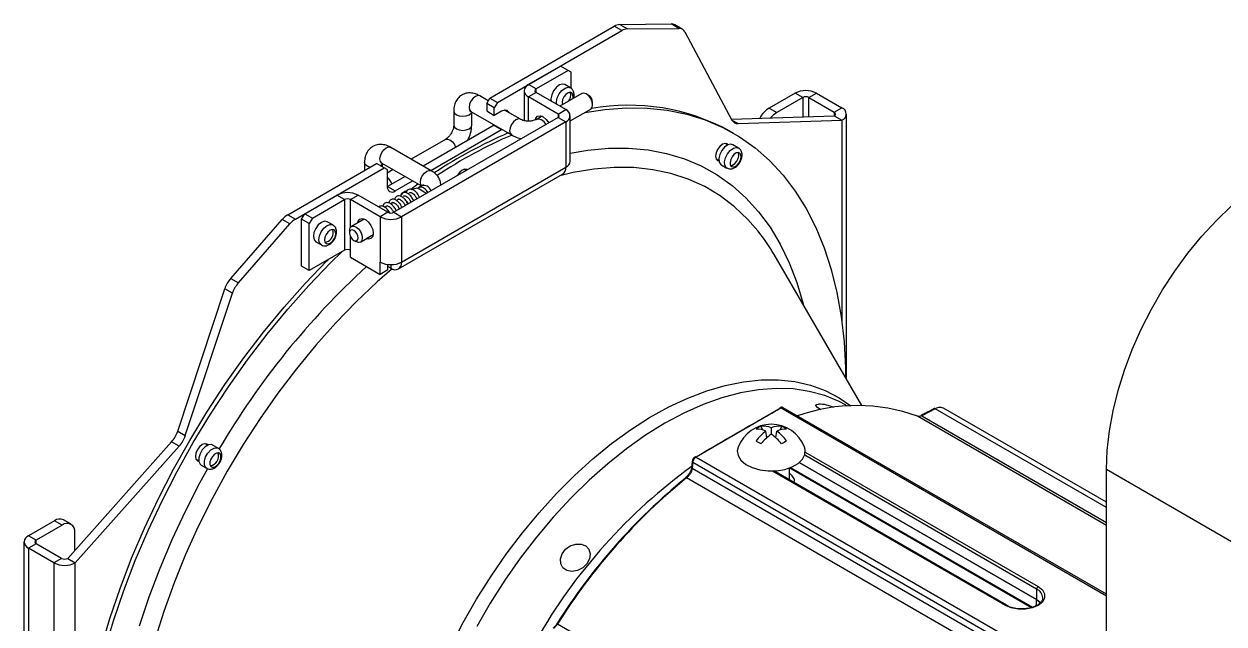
# Model space of a CAD drawing. Extents: x 17.1 to 113.1, y 3.8 to 84.5.
# Drawn here: x 71.7 to 80.02, y 14.69 to 18.85 of the extents above; entities that cross this region are included whole.
import ezdxf

# ---------------------------------------------------------------- set-up
doc = ezdxf.new("R2010")
doc.units = 0
doc.header["$MEASUREMENT"] = 0
doc.layers.add('OBJECT', color=7, linetype='CONTINUOUS')

msp = doc.modelspace()

# ---------------------------------------------------------------- linework, layer by layer
at = {"layer": 'OBJECT'}
for p, q in [((74.9321, 18.3333), (75.7955, 18.8317)), ((75.8484, 18.8012), (75.7955, 18.8317)), ((75.8344, 18.8438), (76.1913, 18.8474)), ((75.8344, 18.8438), (75.8874, 18.8132)), ((75.8874, 18.8132), (76.2442, 18.8168)), ((76.2442, 18.8168), (76.1913, 18.8474)), ((76.2678, 18.8109), (76.2148, 18.8415)), ((74.9851, 18.3028), (75.8484, 18.8012)), ((76.2852, 18.7924), (76.612, 18.181)), ((75.4235, 18.5559), (75.2007, 18.4273)), ((75.4765, 18.5252), (75.2538, 18.3967)), ((75.4765, 18.5252), (75.4235, 18.5559)), ((75.4977, 18.513), (75.4765, 18.5252)), ((75.4977, 18.3994), (75.4977, 18.513)), ((75.2538, 18.3967), (75.2007, 18.4273)), ((75.2538, 18.3722), (75.2538, 18.3967)), ((75.4918, 18.4047), (75.4529, 18.4271)), ((74.9218, 18.3155), (74.8643, 18.3487)), ((74.9109, 18.2966), (74.9321, 18.3333)), ((74.9321, 18.3333), (74.9851, 18.3028)), ((75.17, 18.3844), (75.17, 18.1778)), ((75.2538, 18.3722), (75.2007, 18.3416)), ((75.4062, 18.223), (75.2007, 18.3416)), ((75.2007, 18.1742), (75.2007, 18.3416)), ((75.4592, 18.2536), (75.2538, 18.3722)), ((75.5704, 18.3659), (75.4176, 18.2776)), ((75.492, 18.3693), (75.4901, 18.3735)), ((75.6158, 18.3546), (75.6017, 18.3628)), ((77.0499, 18.3678), (76.8696, 18.2637)), ((77.1029, 18.3372), (76.9225, 18.2331)), ((77.1029, 18.3372), (77.0499, 18.3678)), ((77.1029, 18.3372), (77.1029, 18.2035)), ((77.1453, 18.3372), (77.1982, 18.3678)), ((77.1453, 18.3372), (77.3221, 18.2351)), ((77.1453, 18.2049), (77.1453, 18.3372)), ((77.1982, 18.3678), (77.3751, 18.2657)), ((74.6822, 18.2435), (74.6822, 18.1456)), ((74.8018, 18.2405), (75.0829, 18.0782)), ((74.8072, 18.1456), (74.8072, 18.2374)), ((74.9639, 18.266), (74.9109, 18.2966)), ((74.9109, 18.2966), (74.9109, 18.2443)), ((74.9109, 18.2443), (74.9639, 18.2138)), ((74.9851, 18.3028), (74.9639, 18.266)), ((74.9639, 18.2138), (74.9639, 18.266)), ((75.0148, 18.2432), (74.9639, 18.2138)), ((75.1454, 18.1865), (75.0347, 18.2504)), ((75.4062, 18.223), (75.4592, 18.2536)), ((75.4899, 18.1751), (75.6329, 18.2576)), ((75.6459, 18.2862), (75.6459, 18.3025)), ((76.8696, 18.2637), (76.9225, 18.2331)), ((77.3221, 18.2351), (77.3751, 18.2657)), ((77.3221, 18.2351), (77.3221, 18.2106)), ((75.4062, 18.1985), (74.2677, 17.5413)), ((75.4592, 18.1679), (74.3207, 17.5107)), ((74.9618, 18.1464), (74.4696, 17.8622)), ((74.9633, 18.1472), (74.9618, 18.1464)), ((74.9618, 18.1464), (75.0148, 18.1158)), ((75.2954, 18.2071), (75.2596, 18.1865)), ((75.4062, 18.223), (75.4062, 18.1985)), ((75.4062, 18.1985), (75.4592, 18.1679)), ((75.4592, 18.1679), (75.4592, 17.8535)), ((75.4899, 17.8964), (75.4899, 18.2107)), ((76.6086, 18.1874), (77.3221, 18.2106)), ((76.612, 18.181), (76.6543, 18.1566)), ((76.6543, 18.1566), (77.3751, 18.1801)), ((77.3221, 18.2106), (77.3751, 18.1801)), ((77.3751, 18.1801), (77.3751, 16.7781)), ((77.4058, 16.3873), (77.4058, 18.2229)), ((74.5226, 17.8316), (75.0148, 18.1158)), ((75.0148, 18.1158), (75.0162, 18.1167)), ((76.6217, 18.0905), (76.5962, 18.1052)), ((74.5266, 17.8293), (74.2456, 17.9915)), ((74.625, 18.0466), (74.3876, 17.9095)), ((76.584, 18.0089), (76.5657, 18.0194)), ((76.6566, 17.9872), (76.6177, 18.0096)), ((76.5032, 17.9112), (76.5215, 17.9006)), ((73.5314, 17.5247), (74.1472, 17.8802)), ((73.5843, 17.4941), (74.2002, 17.8497)), ((74.0634, 17.8864), (74.0634, 17.8319)), ((74.2002, 17.8497), (74.1472, 17.8802)), ((74.1831, 17.8833), (74.4588, 17.7241)), ((74.1884, 17.8564), (74.1884, 17.8802)), ((74.2214, 17.8374), (74.2002, 17.8497)), ((74.2626, 17.8374), (74.2214, 17.8136)), ((74.2214, 17.8374), (74.2214, 17.7215)), ((74.3207, 17.1963), (75.4592, 17.8535)), ((74.7598, 17.8408), (74.7632, 17.8273)), ((75.4592, 17.8535), (75.4592, 17.8535)), ((76.5377, 17.8711), (76.5766, 17.8486)), ((74.3446, 17.79), (74.2236, 17.7202)), ((74.2765, 17.6896), (74.3975, 17.7595)), ((74.299, 17.1482), (75.4374, 17.8054)), ((73.6486, 17.5313), (73.8714, 17.6599)), ((73.9244, 17.6292), (73.8714, 17.6599)), ((73.9668, 17.6292), (74.0199, 17.6599)), ((74.2253, 17.5413), (74.0199, 17.6599)), ((74.2236, 17.7202), (74.2214, 17.719)), ((74.2236, 17.7202), (74.2765, 17.6896)), ((74.311, 17.6532), (74.3135, 17.6561)), ((74.3181, 17.6613), (74.3305, 17.6755)), ((74.3894, 17.7002), (74.4286, 17.7117)), ((74.4286, 17.7117), (74.4347, 17.7082)), ((74.4347, 17.7082), (74.4957, 17.6729)), ((74.4641, 17.7272), (74.4412, 17.714)), ((74.4641, 17.7272), (74.4649, 17.7276)), ((73.7017, 17.5007), (73.9244, 17.6292)), ((73.9244, 17.6292), (73.9244, 17.2781)), ((74.1722, 17.5107), (73.9668, 17.6292)), ((73.9668, 17.4385), (73.9668, 17.6292)), ((74.2202, 17.5864), (74.2034, 17.5767)), ((74.2605, 17.6097), (74.2442, 17.6003)), ((74.3007, 17.6329), (74.2847, 17.6236)), ((74.2985, 17.6316), (74.2975, 17.6322)), ((73.1355, 17.0833), (73.4924, 17.4918)), ((73.5454, 17.4612), (73.4924, 17.4918)), ((73.5314, 17.5247), (73.5843, 17.4941)), ((73.6274, 17.4945), (73.6486, 17.5313)), ((73.6805, 17.4639), (73.6274, 17.4945)), ((73.6274, 17.1679), (73.6274, 17.4945)), ((73.6486, 17.5313), (73.7017, 17.5007)), ((73.7017, 17.5007), (73.6805, 17.4639)), ((74.0615, 17.4948), (73.9727, 17.4435)), ((74.2253, 17.5413), (74.1722, 17.5107)), ((74.1722, 17.5107), (74.1722, 17.1963)), ((74.2677, 17.5413), (74.3207, 17.5107)), ((74.3207, 17.5107), (74.3207, 17.1963)), ((73.1885, 17.0528), (73.5454, 17.4612)), ((73.6805, 17.1373), (73.6805, 17.4639)), ((73.8442, 17.4536), (73.8053, 17.476)), ((73.9598, 17.4149), (73.9598, 17.3986)), ((73.7253, 17.3375), (73.7642, 17.315)), ((73.9668, 17.2781), (73.9668, 17.3721)), ((73.9898, 17.3465), (74.004, 17.3384)), ((74.0352, 17.3353), (74.1239, 17.3865)), ((73.9244, 17.2781), (73.6805, 17.1373)), ((73.9668, 17.2291), (73.9668, 17.2781)), ((73.9668, 17.2291), (74.1722, 17.1105)), ((77.514, 16.2017), (76.9041, 17.2483)), ((73.6805, 17.1373), (73.6274, 17.1679)), ((74.1722, 17.1105), (74.1722, 17.1963)), ((74.2253, 17.1412), (74.2253, 17.1798)), ((74.2465, 17.1534), (74.2253, 17.1657)), ((74.2465, 17.1785), (74.2465, 17.1534)), ((73.1355, 17.0833), (73.1885, 17.0528)), ((74.2253, 17.1412), (74.1722, 17.1105)), ((72.7678, 16.0229), (73.0946, 17.0116)), ((72.8207, 15.9923), (73.1475, 16.981)), ((73.1475, 16.981), (73.0946, 17.0116)), ((76.9532, 16.1845), (76.3631, 15.8438)), ((76.9532, 16.1845), (79.2095, 14.882)), ((79.2095, 14.8921), (76.9681, 16.1861)), ((77.4041, 16.2024), (77.3989, 16.2054)), ((77.4115, 16.1981), (77.4041, 16.2024)), ((78.0224, 16.1786), (77.928, 16.1302)), ((79.2095, 15.4932), (78.0224, 16.1786)), ((79.2095, 15.5301), (78.0785, 16.1831)), ((79.2095, 15.3697), (77.8983, 16.1267)), ((77.928, 16.1302), (79.2095, 15.3904)), ((72.7678, 16.0229), (72.8207, 15.9923)), ((76.8133, 16.0581), (76.8242, 16.0325)), ((76.8533, 15.9767), (76.8472, 16.0237)), ((76.8851, 16.0456), (76.8851, 16.0018)), ((76.9169, 15.9767), (76.9229, 16.0237)), ((76.9568, 16.0581), (76.9459, 16.0325)), ((72.0047, 15.1409), (72.7255, 15.9497)), ((72.0576, 15.1104), (72.7785, 15.9191)), ((72.7785, 15.9191), (72.7255, 15.9497)), ((72.976, 15.926), (72.9577, 15.9366)), ((73.0486, 15.9043), (73.0097, 15.9268)), ((72.8952, 15.8283), (72.9135, 15.8178)), ((76.3631, 15.8438), (79.2095, 14.2006)), ((78.7253, 14.9279), (77.1165, 15.8566)), ((77.1209, 15.8783), (78.7359, 14.946)), ((72.9297, 15.7882), (72.9686, 15.7658)), ((76.3326, 15.7731), (76.3326, 15.7735)), ((76.3411, 15.8082), (76.3369, 15.7662)), ((76.3369, 15.7662), (79.2095, 14.1079)), ((76.3411, 15.8082), (79.2095, 14.1523)), ((78.5085, 14.8147), (76.8935, 15.747)), ((78.516, 14.8155), (76.9019, 15.7473)), ((77.0101, 15.6848), (77.0101, 15.7676)), ((77.0125, 15.7685), (78.6902, 14.8)), ((77.0174, 15.7704), (78.6958, 14.8015)), ((78.7237, 14.8553), (77.0785, 15.8051)), ((77.0789, 15.8055), (78.7237, 14.856)), ((79.2095, 15.7601), (80.0934, 15.2498)), ((79.2095, 10.8617), (79.2095, 15.7601)), ((79.2095, 14.0182), (76.2974, 15.6994)), ((71.9128, 15.4022), (71.7324, 15.2981)), ((71.9657, 15.3716), (71.9128, 15.4022)), ((72.0282, 15.3778), (71.9753, 15.4084)), ((71.9657, 15.3716), (71.7854, 15.2675)), ((72.0541, 15.1964), (72.0541, 15.3206)), ((71.7017, 15.2553), (71.7017, 11.6625)), ((71.7854, 15.2675), (71.7324, 15.2981)), ((71.7854, 15.243), (71.7324, 15.2125)), ((71.7854, 15.243), (71.7854, 15.2675)), ((71.9623, 15.1409), (71.7854, 15.243)), ((71.9093, 15.1104), (71.7324, 15.2125)), ((71.7324, 15.2125), (71.7324, 11.6197)), ((71.9623, 15.1409), (71.9093, 15.1104)), ((71.9093, 15.1104), (71.9093, 11.5176)), ((72.0047, 15.1409), (72.0576, 15.1104)), ((72.0576, 11.5176), (72.0576, 15.1104)), ((78.7253, 14.9279), (78.7237, 14.856)), ((78.7246, 14.8138), (78.7237, 14.8553)), ((75.4025, 14.6859), (78.1736, 13.0861))]:
    msp.add_line(p, q, dxfattribs=at)
at = {"layer": 'OBJECT', "flags": 128}
for points in [[(75.4529, 18.4271), (75.4375, 18.4309), (75.4161, 18.425), (75.3943, 18.4088), (75.3752, 18.3849), (75.3619, 18.3569), (75.3564, 18.329), (75.3576, 18.3123)], [(75.3964, 18.2898), (75.3953, 18.3066), (75.4008, 18.3344), (75.4141, 18.3624), (75.4331, 18.3864), (75.455, 18.4025), (75.4764, 18.4084), (75.492, 18.4045)], [(74.833, 18.3456), (74.8161, 18.332), (74.8018, 18.3126), (74.7922, 18.2905), (74.7888, 18.2691), (74.7922, 18.2515), (74.8018, 18.2405), (74.8018, 18.2405)], [(74.8643, 18.3487), (74.85, 18.3515), (74.833, 18.3456)], [(75.5097, 18.3308), (75.5115, 18.3432), (75.5094, 18.3593), (75.5017, 18.37), (75.4896, 18.3735), (75.4749, 18.3695), (75.4599, 18.3584), (75.4468, 18.3419), (75.4377, 18.3227), (75.4338, 18.3035), (75.4357, 18.2881)], [(75.6017, 18.3628), (75.5848, 18.3686), (75.5704, 18.3659)], [(75.6329, 18.2576), (75.6329, 18.2576), (75.6425, 18.2686), (75.6459, 18.2862), (75.6425, 18.3077), (75.6329, 18.3298), (75.6186, 18.3491), (75.6017, 18.3628)], [(74.6822, 18.2435), (74.6869, 18.2297), (74.7005, 18.218), (74.7207, 18.2102), (74.7447, 18.2075), (74.7686, 18.2102), (74.7888, 18.218), (74.8024, 18.2297), (74.8064, 18.2378)], [(75.0662, 18.2322), (75.0657, 18.2333), (75.0538, 18.247), (75.0359, 18.2505), (75.0148, 18.2432)], [(75.5919, 18.2339), (75.7311, 18.255), (75.8797, 18.2658), (76.0241, 18.2639), (76.1637, 18.2492), (76.298, 18.2218), (76.4265, 18.1818), (76.5488, 18.1294), (76.6643, 18.0647), (76.7727, 17.988), (76.8735, 17.8995), (76.9664, 17.7997), (77.0511, 17.6888), (77.1271, 17.5673), (77.1943, 17.4356), (77.2523, 17.2943), (77.301, 17.1438), (77.3402, 16.9847), (77.3697, 16.8176), (77.3894, 16.6431), (77.3993, 16.4619), (77.4004, 16.3965)], [(74.6822, 18.1456), (74.6869, 18.1318), (74.7005, 18.12), (74.7207, 18.1122), (74.7447, 18.1095), (74.7686, 18.1122), (74.7888, 18.12), (74.8024, 18.1318), (74.8072, 18.1456)], [(75.1141, 18.1834), (75.0972, 18.1697), (75.0829, 18.1504), (75.0733, 18.1283), (75.0699, 18.1068), (75.0733, 18.0892), (75.0829, 18.0782), (75.0829, 18.0782)], [(75.1453, 18.1865), (75.131, 18.1892), (75.1141, 18.1834)], [(75.2491, 18.1828), (75.2523, 18.1933), (75.2643, 18.207), (75.2822, 18.2105), (75.3033, 18.2032), (75.3244, 18.1861), (75.3423, 18.162), (75.3424, 18.1617)], [(75.2602, 18.1868), (75.274, 18.1892), (75.2909, 18.1834)], [(74.1831, 17.8833), (74.1831, 17.8833), (74.1735, 17.8943), (74.1701, 17.9119), (74.1735, 17.9334), (74.1831, 17.9555), (74.1974, 17.9748), (74.2143, 17.9884)], [(74.2143, 17.9884), (74.2312, 17.9943), (74.2456, 17.9915)], [(74.625, 18.0466), (74.6394, 18.0494), (74.6563, 18.0435), (74.6732, 18.0299), (74.6875, 18.0105), (74.6957, 17.9927)], [(75.4899, 17.9514), (75.6136, 17.9726), (75.7566, 17.986), (75.8955, 17.9867), (76.0298, 17.9746), (76.1588, 17.95), (76.2822, 17.9128), (76.3993, 17.8632), (76.5098, 17.8014), (76.6132, 17.7277), (76.709, 17.6423), (76.7969, 17.5456), (76.8765, 17.438), (76.9475, 17.3199), (77.0097, 17.1918), (77.0627, 17.0542), (77.1064, 16.9076), (77.1093, 16.8962)], [(76.5862, 18.0098), (76.5791, 18.0163), (76.5638, 18.0193), (76.5458, 18.0131), (76.5278, 17.9985), (76.5126, 17.978), (76.5024, 17.9545), (76.4988, 17.9316), (76.5024, 17.9129), (76.5126, 17.9012), (76.5218, 17.8982)], [(76.6177, 18.0096), (76.6043, 18.0134), (76.5832, 18.0085), (76.5612, 17.9933), (76.5418, 17.9701)], [(76.5807, 17.9476), (76.6001, 17.9709), (76.6221, 17.9861), (76.6432, 17.9909), (76.6564, 17.9873)], [(76.5418, 17.9701), (76.5278, 17.9423), (76.5214, 17.9142), (76.5236, 17.8901), (76.534, 17.8736), (76.5377, 17.8711)], [(76.577, 17.8484), (76.5729, 17.8512), (76.5625, 17.8676), (76.5603, 17.8917), (76.5667, 17.9198), (76.5807, 17.9476)], [(76.6622, 17.8854), (76.6718, 17.9045), (76.6762, 17.9238), (76.6747, 17.9404), (76.6676, 17.9517), (76.6558, 17.956), (76.6413, 17.9527), (76.6262, 17.9422), (76.6128, 17.9262), (76.6032, 17.9071), (76.5988, 17.8878), (76.6003, 17.8713), (76.6075, 17.86), (76.6192, 17.8556), (76.6338, 17.8589), (76.6488, 17.8694), (76.6622, 17.8854)], [(76.6027, 17.8656), (76.6164, 17.869), (76.6315, 17.8794), (76.6448, 17.8954), (76.6545, 17.9145), (76.6588, 17.9338), (76.6573, 17.9504), (76.6549, 17.956)], [(74.1007, 17.8534), (74.0817, 17.8609), (74.0682, 17.8726), (74.0634, 17.8864), (74.0634, 17.8864)], [(74.1876, 17.8806), (74.1837, 17.8726), (74.1751, 17.8641)], [(74.4596, 17.7246), (74.4546, 17.732), (74.4512, 17.7496), (74.4546, 17.7711), (74.4641, 17.7932), (74.4785, 17.8125), (74.4954, 17.8262)], [(74.4954, 17.8262), (74.5123, 17.8321), (74.5266, 17.8293), (74.5267, 17.8293)], [(74.778, 17.8358), (74.7751, 17.8378), (74.7598, 17.8408), (74.7418, 17.8345), (74.7238, 17.82), (74.7086, 17.7994), (74.7057, 17.7941)], [(76.7923, 17.4122), (76.7231, 17.4918), (76.6308, 17.5794), (76.5308, 17.6553), (76.4235, 17.7193), (76.3094, 17.771), (76.1889, 17.8103), (76.0626, 17.837), (75.931, 17.851), (75.7945, 17.8522), (75.6539, 17.8406), (75.5097, 17.8163), (75.4194, 17.795)], [(79.2095, 15.7601), (79.2146, 15.8902), (79.2299, 16.0251), (79.2551, 16.1636), (79.2901, 16.3045), (79.3347, 16.4467), (79.3883, 16.5889), (79.4506, 16.7299), (79.5211, 16.8685), (79.599, 17.0035), (79.6838, 17.1338), (79.7748, 17.2583), (79.8711, 17.3758), (79.972, 17.4855), (80.0765, 17.5863), (80.1838, 17.6774), (80.293, 17.758), (80.4031, 17.8275)], [(74.3838, 17.7029), (74.4331, 17.738), (74.4338, 17.7385)], [(74.4649, 17.7276), (74.4785, 17.73), (74.4954, 17.7241)], [(74.5038, 17.6776), (74.5031, 17.6788), (74.4941, 17.6918), (74.4836, 17.7027), (74.4724, 17.7109), (74.4612, 17.7157), (74.4508, 17.7168), (74.4417, 17.7143), (74.4347, 17.7082)], [(73.8053, 17.476), (73.8048, 17.4763), (73.7863, 17.4795), (73.7646, 17.4717), (73.743, 17.4539), (73.7248, 17.429), (73.7128, 17.4007), (73.7087, 17.3733), (73.7133, 17.351), (73.7253, 17.3375)], [(74.0148, 17.4678), (74.0184, 17.4809), (74.0304, 17.4947), (74.0483, 17.4982), (74.0694, 17.4908), (74.0905, 17.4738), (74.1084, 17.4497), (74.1203, 17.4221), (74.1245, 17.3953)], [(73.7643, 17.315), (73.7522, 17.3285), (73.7476, 17.3508), (73.7517, 17.3782), (73.7637, 17.4065), (73.7819, 17.4315), (73.8035, 17.4492), (73.8252, 17.4571), (73.8437, 17.4539), (73.8446, 17.4533)], [(73.7862, 17.3492), (73.7894, 17.3339), (73.798, 17.3244), (73.8107, 17.3222), (73.8256, 17.3276), (73.8404, 17.3398), (73.853, 17.3569), (73.8612, 17.3764), (73.864, 17.3952), (73.8609, 17.4106), (73.8523, 17.42), (73.8396, 17.4223), (73.8246, 17.4168), (73.8098, 17.4046), (73.7973, 17.3875), (73.789, 17.368), (73.7862, 17.3492)], [(73.8466, 17.4053), (73.8435, 17.4206), (73.8425, 17.4224)], [(73.9598, 17.4149), (73.9631, 17.4325), (73.9727, 17.4435), (73.987, 17.4463), (74.004, 17.4404)], [(73.9898, 17.4159), (73.9783, 17.4199), (73.9686, 17.418), (73.9621, 17.4105), (73.9598, 17.3986), (73.9621, 17.384), (73.9686, 17.369), (73.9783, 17.3558), (73.9898, 17.3465), (74.0013, 17.3425), (74.0111, 17.3444), (74.0176, 17.3519), (74.0199, 17.3639), (74.0176, 17.3785), (74.0111, 17.3935), (74.0013, 17.4067), (73.9898, 17.4159)], [(74.004, 17.4404), (74.0209, 17.4268), (74.0352, 17.4074), (74.0448, 17.3854), (74.0482, 17.3639), (74.0448, 17.3463), (74.0352, 17.3353), (74.0209, 17.3325), (74.004, 17.3384), (74.004, 17.3384)], [(74.1245, 17.3953), (74.1203, 17.3734), (74.1084, 17.3596), (74.0905, 17.3561), (74.0773, 17.3596)], [(72.0831, 13.2993), (72.088, 13.4893), (72.1029, 13.6843), (72.1275, 13.8837), (72.1619, 14.0865), (72.2058, 14.2921), (72.2592, 14.4998), (72.3218, 14.7086), (72.3935, 14.918), (72.4738, 15.127), (72.5626, 15.335), (72.6595, 15.5411), (72.7642, 15.7445), (72.8762, 15.9446), (72.9952, 16.1405), (73.1206, 16.3316), (73.2521, 16.5171), (73.3891, 16.6964), (73.5312, 16.8687), (73.6777, 17.0334), (73.8283, 17.19), (73.9095, 17.2695)], [(72.0576, 13.314), (72.0626, 13.504), (72.0774, 13.699), (72.102, 13.8983), (72.1364, 14.1012), (72.1804, 14.3068), (72.2338, 14.5145), (72.2964, 14.7233), (72.368, 14.9327), (72.4484, 15.1417), (72.5372, 15.3497), (72.6341, 15.5558), (72.7387, 15.7592), (72.8508, 15.9593), (72.9697, 16.1552), (73.0952, 16.3463), (73.2266, 16.5318), (73.3637, 16.7111), (73.5057, 16.8834), (73.6523, 17.0481), (73.8028, 17.2047), (73.8105, 17.2124)], [(74.2558, 17.1487), (74.1523, 17.058), (74.0065, 16.9204), (73.864, 16.7738), (73.7254, 16.619), (73.5913, 16.4566), (73.4623, 16.2873), (73.3388, 16.1117), (73.2214, 15.9306), (73.1107, 15.7449), (73.007, 15.5551), (72.9108, 15.3622), (72.8225, 15.167), (72.7424, 14.9703), (72.671, 14.7728), (72.6085, 14.5755), (72.5551, 14.3792), (72.5112, 14.1846), (72.4768, 13.9926), (72.4521, 13.804), (72.4373, 13.6196), (72.4323, 13.4402)], [(74.6629, 14.5289), (74.7485, 14.6952), (74.8414, 14.8581), (74.941, 15.0167), (75.0468, 15.17), (75.1583, 15.3174), (75.2747, 15.4578), (75.3955, 15.5907), (75.52, 15.7153), (75.6476, 15.8308), (75.7774, 15.9367), (75.9089, 16.0323), (76.0413, 16.1173), (76.1739, 16.191), (76.3059, 16.2531), (76.4367, 16.3032), (76.5655, 16.3411), (76.6916, 16.3666), (76.8144, 16.3795), (76.9331, 16.3798), (77.0471, 16.3674), (77.1558, 16.3425), (77.2586, 16.3051), (77.3549, 16.2555), (77.4367, 16.1998)], [(77.3989, 16.2054), (77.3562, 16.228), (77.2554, 16.27), (77.1484, 16.2994), (77.0357, 16.3161), (76.9181, 16.32), (76.7961, 16.3111), (76.6706, 16.2893), (76.542, 16.2549), (76.4113, 16.208), (76.2791, 16.1489), (76.1462, 16.0778), (76.0132, 15.9954), (75.881, 15.9018), (75.7503, 15.7978), (75.6218, 15.6838), (75.4962, 15.5606), (75.3742, 15.4288), (75.2566, 15.2891), (75.144, 15.1423), (75.0369, 14.9893), (74.9361, 14.8309), (74.842, 14.6679)], [(76.9532, 16.1845), (76.9513, 16.1854), (76.9495, 16.1859), (76.9477, 16.1859), (76.9462, 16.1855), (76.9459, 16.1853), (76.9449, 16.1846), (76.9439, 16.1832), (76.9432, 16.1815), (76.9428, 16.1795)], [(77.2293, 16.1717), (77.2059, 16.1874), (77.1944, 16.2004), (77.1968, 16.2087), (77.2121, 16.2112)], [(72.9782, 15.927), (72.9711, 15.9335), (72.9558, 15.9365), (72.9378, 15.9302), (72.9198, 15.9157), (72.9046, 15.8951), (72.8944, 15.8716), (72.8908, 15.8488), (72.8944, 15.83), (72.9046, 15.8183), (72.9138, 15.8154)], [(73.0097, 15.9268), (73.0013, 15.9299), (72.981, 15.928), (72.9589, 15.9154), (72.9385, 15.8939)], [(72.9774, 15.8715), (72.9978, 15.8929), (73.0199, 15.9056), (73.0402, 15.9075), (73.0484, 15.9044)], [(76.6546, 15.9124), (76.6492, 15.8875), (76.6547, 15.8535), (76.6748, 15.8213), (76.708, 15.7931), (76.7524, 15.7705), (76.8051, 15.755), (76.8629, 15.7475), (76.922, 15.7486), (76.9788, 15.7581), (77.0297, 15.7755), (77.0715, 15.7997), (77.1017, 15.8291), (77.1182, 15.8619), (77.12, 15.896), (77.1156, 15.9124)], [(72.9385, 15.8939), (72.9228, 15.8669), (72.9143, 15.8385), (72.9142, 15.8129), (72.9226, 15.7942), (72.9297, 15.7882)], [(72.9688, 15.7657), (72.9614, 15.7717), (72.9531, 15.7905), (72.9532, 15.816), (72.9617, 15.8445), (72.9774, 15.8715)], [(73.051, 15.7979), (73.0618, 15.8165), (73.0676, 15.836), (73.0677, 15.8536), (73.0619, 15.8665), (73.0513, 15.8728), (73.0373, 15.8714), (73.0221, 15.8628), (73.008, 15.848), (72.9973, 15.8294), (72.9914, 15.8099), (72.9913, 15.7923), (72.9971, 15.7794), (73.0078, 15.7732), (73.0218, 15.7745), (73.037, 15.7832), (73.051, 15.7979)], [(76.3368, 15.8155), (76.3339, 15.7861), (76.3326, 15.7735)], [(72.5039, 14.6732), (72.5705, 14.8733), (72.6459, 15.0732), (72.7297, 15.2722), (72.8216, 15.4694), (72.9213, 15.664), (72.9758, 15.7636)], [(75.6058, 15.104), (75.5767, 15.0759), (75.5407, 15.0572), (75.5025, 15.0507), (75.4673, 15.057), (75.44, 15.0754), (75.4241, 15.1034), (75.4219, 15.1372), (75.4335, 15.1722), (75.4576, 15.2038), (75.4907, 15.2276), (75.5285, 15.2404), (75.5657, 15.2405), (75.5975, 15.2279), (75.6195, 15.2043), (75.6287, 15.1729), (75.624, 15.1379), (75.6058, 15.104)], [(78.7359, 14.946), (78.7654, 14.9225), (78.781, 14.8949), (78.781, 14.8658), (78.7654, 14.8382), (78.7359, 14.8147), (78.6952, 14.7977), (78.6473, 14.7887), (78.597, 14.7887), (78.5492, 14.7977), (78.5085, 14.8147)], [(78.7237, 14.856), (78.7501, 14.835), (78.7518, 14.8329)], [(78.7512, 14.833), (78.7501, 14.8344), (78.7237, 14.8553)], [(75.4025, 14.6859), (75.4006, 14.6869), (75.3991, 14.6877), (75.3979, 14.6883), (75.3971, 14.6886), (75.3968, 14.6887), (75.3968, 14.6884), (75.3973, 14.6879), (75.3982, 14.6872)]]:
    msp.add_lwpolyline(points, dxfattribs=at)
at = {"layer": 'OBJECT'}
for centre, radius, start, end in [((75.8381, 18.7628), 0.0811, 92.60711, 121.73241), ((75.8911, 18.7322), 0.0811, 92.60711, 121.73241), ((76.1924, 18.8018), 0.0456, 60.61106, 91.44758), ((76.2456, 18.7725), 0.0443, 26.68007, 91.73609), ((75.217, 18.3844), 0.0458, 110.7837, 249.21668), ((75.2584, 18.3844), 0.0131, 110.78613, 249.21581), ((75.4218, 18.3549), 0.0717, 325.29598, 11.61846), ((75.5806, 18.2996), 0.0653, 2.60641, 57.39359), ((77.1241, 18.2246), 0.1612, 62.60974, 117.39007), ((77.1241, 18.2963), 0.0461, 62.61048, 117.38888), ((75.4429, 18.2107), 0.0458, 290.78272, 69.21655), ((75.8963, 16.8227), 1.461, 61.37458, 100.22819), ((76.9673, 18.1083), 0.1835, 122.16669, 152.25552), ((77.0071, 18.0934), 0.1633, 121.18336, 140.97517), ((77.3175, 18.2229), 0.0131, 290.78325, 69.21481), ((77.3588, 18.2229), 0.0458, 290.78308, 69.21637), ((75.2403, 18.1041), 0.094, 29.26359, 57.43868), ((75.4015, 18.2107), 0.0131, 290.78295, 69.21511), ((76.6517, 18.201), 0.0445, 206.73759, 273.25191), ((76.4096, 14.9751), 3.3962, 113.41906, 123.19423), ((76.4364, 14.9575), 3.3994, 113.3939, 123.31823), ((75.4374, 17.9016), 0.0528, 294.37395, 354.30398), ((75.4119, 17.8459), 0.0478, 302.19549, 9.1168), ((74.1584, 17.705), 0.1008, 18.90796, 51.32297), ((73.9456, 17.5166), 0.1614, 62.60966, 117.39022), ((74.255, 17.716), 0.0341, 170.78607, 309.20318), ((74.3706, 17.6365), 0.0559, 104.1507, 135.84392), ((74.4448, 17.6449), 0.094, 29.26359, 57.43868), ((73.9456, 17.5883), 0.0461, 62.61034, 117.38901), ((74.2844, 17.5522), 0.0976, 29.34, 50.44784), ((73.6122, 17.3896), 0.1575, 120.89121, 139.54465), ((73.6652, 17.359), 0.1575, 120.89121, 139.54465), ((74.2465, 17.6539), 0.1614, 242.60964, 297.39061), ((74.2465, 17.5822), 0.0461, 242.61003, 297.39062), ((73.7764, 17.401), 0.0704, 281.45683, 3.43829), ((75.7275, 16.5654), 1.3604, 30.13071, 38.49439), ((73.9456, 17.2372), 0.0461, 62.61034, 117.38901), ((77.8072, 13.1036), 5.5143, 132.55985, 149.5367), ((74.2465, 17.3396), 0.1614, 242.60964, 297.39061), ((74.2755, 17.1889), 0.0459, 230.7968, 9.21471), ((73.2954, 16.9445), 0.2118, 139.01621, 161.50823), ((73.3484, 16.9139), 0.2118, 139.01621, 161.50823), ((77.48, 14.9899), 1.2113, 69.80117, 109.9152), ((77.2066, 15.9313), 0.28, 66.33725, 88.87037), ((78.0181, 16.1735), 0.00665, 49.45903, 112.00746), ((76.8851, 15.8247), 0.2466, 20.83602, 159.16398), ((77.9237, 16.1248), 0.00698, 51.06577, 110.21212), ((72.5671, 16.0899), 0.2116, 318.48457, 341.51535), ((72.6201, 16.0594), 0.2116, 318.48457, 341.51535), ((76.8779, 15.9064), 0.1648, 113.07544, 126.91919), ((76.7852, 15.8998), 0.1385, 63.413, 92.58946), ((77.0322, 15.7706), 0.3134, 126.16342, 143.88378), ((76.8267, 15.9226), 0.1361, 64.60617, 95.6227), ((77.1022, 15.695), 0.3759, 125.28496, 140.21337), ((76.9434, 15.9226), 0.1361, 84.37767, 115.39361), ((76.6679, 15.695), 0.3759, 39.78625, 54.71505), ((76.9849, 15.8998), 0.1385, 87.4108, 116.58711), ((76.738, 15.7706), 0.3134, 36.11573, 53.83691), ((76.8922, 15.9065), 0.1648, 53.08028, 66.9251), ((76.1548, 14.8345), 1.2829, 59.11565, 60.88973), ((77.6149, 14.8352), 1.2822, 119.10979, 120.88484), ((72.9817, 15.8506), 0.069, 280.86896, 19.13656), ((76.3448, 15.8153), 0.00799, 177.49981, 242.61096), ((76.3587, 15.8378), 0.0074, 53.86825, 116.61245), ((78.5864, 12.6747), 3.8354, 125.92447, 150.35715), ((76.3407, 15.7735), 0.00817, 182.36282, 242.16955), ((78.88, 12.5101), 4.1064, 129.12913, 147.98321), ((78.902, 12.4977), 4.1273, 129.12912, 147.98322), ((76.2932, 15.6966), 0.00478, 127.20246, 193.62548), ((76.293, 15.6941), 0.0069, 50.25191, 112.27267), ((71.9494, 15.3511), 0.0629, 65.69282, 125.61783), ((72.0002, 15.3293), 0.0546, 350.78598, 129.2035), ((71.7487, 15.2553), 0.0458, 110.78396, 249.21659), ((71.7901, 15.2553), 0.0131, 110.78634, 249.2156), ((71.9835, 15.2535), 0.1612, 242.60969, 297.3905), ((71.9835, 15.1819), 0.0461, 242.6103, 297.39035), ((78.7484, 14.9265), 0.0231, 122.67424, 176.45978), ((78.6976, 14.8631), 0.0705, 3.54638, 66.90464), ((78.5128, 14.809), 0.0072, 63.6684, 127.19404), ((78.7378, 14.8557), 0.0141, 178.69957, 181.30043)]:
    msp.add_arc(centre, radius, start, end, dxfattribs=at)
for points, knots in [([(75.5133, 18.3784), (75.5107, 18.3843), (75.5059, 18.3948), (75.4962, 18.4011), (75.4919, 18.4038)], [0, 0, 0, 0, 0.5575251, 1, 1, 1, 1]), ([(74.8643, 18.3487), (74.8567, 18.3527), (74.8376, 18.3626), (74.8055, 18.3703), (74.7696, 18.3685), (74.7363, 18.3555), (74.7095, 18.3322), (74.6914, 18.3015), (74.6832, 18.2713), (74.6825, 18.2513), (74.6822, 18.2435)], [0, 0, 0, 0, 0.095826, 0.239924, 0.374678, 0.506219, 0.644611, 0.777364, 0.913628, 1, 1, 1, 1]), ([(75.513, 18.3327), (75.514, 18.3353), (75.5183, 18.3468), (75.5178, 18.3627), (75.5144, 18.3747), (75.5133, 18.3784)], [0, 0, 0, 0, 0.162929, 0.74148, 1, 1, 1, 1]), ([(74.7938, 18.2442), (74.7936, 18.2442), (74.7923, 18.2441), (74.7963, 18.2435), (74.8006, 18.2411), (74.8018, 18.2405)], [0, 0, 0, 0, 0.152159, 0.759689, 1, 1, 1, 1]), ([(74.6822, 18.1456), (74.682, 18.1427), (74.6818, 18.1353), (74.678, 18.1185), (74.6694, 18.097), (74.656, 18.0752), (74.6408, 18.0579), (74.6302, 18.0497), (74.6258, 18.0471), (74.625, 18.0466)], [0, 0, 0, 0, 0.10312, 0.260964, 0.434649, 0.620161, 0.807641, 0.964037, 1, 1, 1, 1]), ([(74.7792, 18.0409), (74.7835, 18.0493), (74.7955, 18.0723), (74.805, 18.1084), (74.8065, 18.1345), (74.8072, 18.1456)], [0, 0, 0, 0, 0.249942, 0.682216, 1, 1, 1, 1]), ([(75.2596, 18.1865), (75.2571, 18.1851), (75.2506, 18.1817), (75.2341, 18.1765), (75.2112, 18.1733), (75.1856, 18.1739), (75.1631, 18.1785), (75.1506, 18.1835), (75.1462, 18.186), (75.1454, 18.1865)], [0, 0, 0, 0, 0.1031186, 0.2609513, 0.434629, 0.6201414, 0.8076206, 0.9640179, 1, 1, 1, 1]), ([(75.0829, 18.0782), (75.0904, 18.0743), (75.111, 18.0638), (75.1357, 18.0551), (75.1531, 18.0534), (75.1546, 18.0533)], [0, 0, 0, 0, 0.344792, 0.943474, 1, 1, 1, 1]), ([(74.2456, 17.9915), (74.2379, 17.9955), (74.2188, 18.0055), (74.1868, 18.0131), (74.1509, 18.0113), (74.1176, 17.9983), (74.0907, 17.975), (74.0727, 17.9443), (74.0645, 17.9141), (74.0637, 17.8941), (74.0634, 17.8864)], [0, 0, 0, 0, 0.095826, 0.239924, 0.374678, 0.506219, 0.644611, 0.777364, 0.913628, 1, 1, 1, 1]), ([(76.5775, 17.8487), (76.5829, 17.8462), (76.5941, 17.8411), (76.6135, 17.8428), (76.6335, 17.8508), (76.6537, 17.8674), (76.6711, 17.892), (76.6819, 17.9216), (76.683, 17.9494), (76.6743, 17.9711), (76.6645, 17.9837), (76.6572, 17.9863), (76.656, 17.9867)], [0, 0, 0, 0, 0.083768, 0.172912, 0.270494, 0.387908, 0.517151, 0.647662, 0.787134, 0.890007, 0.982351, 1, 1, 1, 1]), ([(74.1751, 17.887), (74.1749, 17.887), (74.1736, 17.8869), (74.1776, 17.8863), (74.1819, 17.884), (74.1831, 17.8833)], [0, 0, 0, 0, 0.152159, 0.759689, 1, 1, 1, 1]), ([(74.5938, 17.7295), (74.5925, 17.7402), (74.5898, 17.7625), (74.572, 17.7923), (74.5502, 17.8145), (74.5332, 17.8251), (74.5266, 17.8293)], [0, 0, 0, 0, 0.258066, 0.535172, 0.819607, 1, 1, 1, 1]), ([(74.4714, 17.7323), (74.4715, 17.7325), (74.472, 17.7336), (74.4695, 17.7305), (74.4653, 17.7279), (74.4641, 17.7272)], [0, 0, 0, 0, 0.151669, 0.759196, 1, 1, 1, 1]), ([(74.3649, 17.5974), (74.3647, 17.598), (74.3615, 17.6078), (74.3499, 17.6246), (74.3325, 17.6437), (74.3135, 17.6544), (74.298, 17.6563), (74.2862, 17.652), (74.278, 17.6451), (74.2728, 17.6376), (74.2723, 17.6307), (74.2721, 17.6292)], [0, 0, 0, 0, 0.010589, 0.183882, 0.355167, 0.519769, 0.683391, 0.761858, 0.833138, 0.961956, 1, 1, 1, 1]), ([(74.4048, 17.6204), (74.4034, 17.6241), (74.3984, 17.6372), (74.384, 17.6562), (74.3642, 17.6731), (74.3457, 17.6798), (74.3291, 17.6774), (74.3166, 17.6675), (74.3137, 17.6581), (74.3122, 17.6531)], [0, 0, 0, 0, 0.069146, 0.247281, 0.43176, 0.60746, 0.742913, 0.864489, 1, 1, 1, 1]), ([(74.3351, 17.652), (74.3356, 17.653), (74.3373, 17.6569), (74.3398, 17.6571), (74.3497, 17.6552), (74.3622, 17.6467), (74.3758, 17.6315), (74.3829, 17.6169), (74.3863, 17.6098)], [0, 0, 0, 0, 0.07896, 0.299752, 0.447433, 0.610621, 0.810738, 1, 1, 1, 1]), ([(74.4454, 17.6438), (74.4427, 17.6499), (74.4359, 17.6649), (74.4198, 17.6845), (74.4011, 17.698), (74.3869, 17.7022), (74.375, 17.7017), (74.3638, 17.6973), (74.3553, 17.6877), (74.3532, 17.6784), (74.3526, 17.6755)], [0, 0, 0, 0, 0.114975, 0.287639, 0.465508, 0.607348, 0.66827, 0.773304, 0.930103, 1, 1, 1, 1]), ([(74.3752, 17.6752), (74.3754, 17.6757), (74.3768, 17.6797), (74.379, 17.6799), (74.387, 17.6797), (74.3987, 17.6732), (74.4113, 17.6606), (74.4216, 17.6459), (74.4253, 17.6356), (74.4263, 17.6328)], [0, 0, 0, 0, 0.0369969, 0.2536912, 0.4185031, 0.5644658, 0.7399454, 0.9306983, 1, 1, 1, 1]), ([(74.2383, 17.5371), (74.2358, 17.5419), (74.2286, 17.5559), (74.2128, 17.5721), (74.1952, 17.583), (74.1808, 17.586), (74.169, 17.5842), (74.1637, 17.5802), (74.1612, 17.5783)], [0, 0, 0, 0, 0.127776, 0.376179, 0.587375, 0.769855, 0.891, 1, 1, 1, 1]), ([(74.2837, 17.5505), (74.2828, 17.5531), (74.2785, 17.5649), (74.2658, 17.5824), (74.2493, 17.5983), (74.2332, 17.6071), (74.2185, 17.6097), (74.2052, 17.6056), (74.195, 17.5967), (74.1925, 17.5878), (74.1911, 17.5829)], [0, 0, 0, 0, 0.048088, 0.222932, 0.386123, 0.511743, 0.659995, 0.763431, 0.86904, 1, 1, 1, 1]), ([(74.2115, 17.5719), (74.2115, 17.5719), (74.211, 17.5771), (74.2136, 17.5832), (74.2162, 17.5857), (74.2189, 17.587), (74.2274, 17.5858), (74.2404, 17.5774), (74.2543, 17.5618), (74.2613, 17.5478), (74.2647, 17.541)], [0, 0, 0, 0, 0.000828, 0.157875, 0.276956, 0.386647, 0.520464, 0.683344, 0.845527, 1, 1, 1, 1]), ([(74.3241, 17.5738), (74.3215, 17.5796), (74.315, 17.5944), (74.3001, 17.6127), (74.2827, 17.6263), (74.2682, 17.6318), (74.2557, 17.6321), (74.2457, 17.6288), (74.2383, 17.6223), (74.2333, 17.6149), (74.2323, 17.6091), (74.2318, 17.6062)], [0, 0, 0, 0, 0.110595, 0.284982, 0.438491, 0.585125, 0.671121, 0.764963, 0.852094, 0.9256, 1, 1, 1, 1]), ([(74.2524, 17.594), (74.2524, 17.5969), (74.2522, 17.6046), (74.256, 17.6086), (74.258, 17.61), (74.2649, 17.6099), (74.2767, 17.6041), (74.2902, 17.5905), (74.3006, 17.5754), (74.3042, 17.5655), (74.3051, 17.5629)], [0, 0, 0, 0, 0.089549, 0.236077, 0.366103, 0.480355, 0.626408, 0.789196, 0.945305, 1, 1, 1, 1]), ([(74.2942, 17.628), (74.2943, 17.6285), (74.2953, 17.6327), (74.2973, 17.6325), (74.3029, 17.6339), (74.3138, 17.6294), (74.3269, 17.6183), (74.3388, 17.6026), (74.3437, 17.5906), (74.3456, 17.5862)], [0, 0, 0, 0, 0.0275195, 0.2185809, 0.369249, 0.5151685, 0.6999597, 0.8885737, 1, 1, 1, 1]), ([(73.7645, 17.3155), (73.7698, 17.3129), (73.7808, 17.3076), (73.8002, 17.309), (73.8202, 17.3167), (73.8404, 17.3329), (73.858, 17.3572), (73.8682, 17.3831), (73.8692, 17.3991), (73.8696, 17.4055)], [0, 0, 0, 0, 0.113042, 0.234646, 0.366758, 0.525659, 0.701678, 0.879473, 1, 1, 1, 1]), ([(73.8696, 17.4055), (73.8691, 17.4113), (73.868, 17.4241), (73.86, 17.4416), (73.8496, 17.4493), (73.8448, 17.4529)], [0, 0, 0, 0, 0.306175, 0.68397, 1, 1, 1, 1]), ([(76.4094, 15.8723), (76.4254, 15.8817), (76.5533, 15.9571), (76.7308, 16.0597), (76.894, 16.1519), (76.9428, 16.1795)], [0, 0, 0, 0, 0.090851, 0.72793, 1, 1, 1, 1]), ([(76.9679, 16.1858), (76.9663, 16.1867), (76.9628, 16.1888), (76.9561, 16.1889), (76.9502, 16.1877), (76.9471, 16.1857), (76.946, 16.185)], [0, 0, 0, 0, 0.222616, 0.526672, 0.835397, 1, 1, 1, 1]), ([(76.9679, 16.1858), (76.9667, 16.1865), (76.9637, 16.188), (76.9584, 16.1871), (76.9546, 16.1852), (76.9532, 16.1845)], [0, 0, 0, 0, 0.32277, 0.751763, 1, 1, 1, 1]), ([(78.0156, 16.1797), (77.9935, 16.1684), (77.962, 16.1524), (77.9307, 16.1361), (77.9213, 16.1313)], [0, 0, 0, 0, 0.700004, 1, 1, 1, 1]), ([(78.0779, 16.182), (78.0734, 16.1844), (78.0627, 16.1902), (78.0424, 16.1876), (78.0279, 16.1811), (78.0224, 16.1786)], [0, 0, 0, 0, 0.308736, 0.736533, 1, 1, 1, 1]), ([(77.928, 16.1302), (77.9228, 16.1281), (77.9116, 16.1235), (77.9029, 16.1256), (77.8983, 16.1267)], [0, 0, 0, 0, 0.473398, 1, 1, 1, 1]), ([(72.9693, 15.7663), (72.9741, 15.7639), (72.9844, 15.7585), (73.0033, 15.7594), (73.0233, 15.7667), (73.0435, 15.7822), (73.0614, 15.8061), (73.0731, 15.8354), (73.0753, 15.8633), (73.0679, 15.8857), (73.0579, 15.8994), (73.0499, 15.9029), (73.0479, 15.9037)], [0, 0, 0, 0, 0.075165, 0.16432, 0.260009, 0.374943, 0.503496, 0.63349, 0.771047, 0.876519, 0.969575, 1, 1, 1, 1]), ([(76.3556, 15.8441), (76.3542, 15.8434), (76.3498, 15.841), (76.3438, 15.8339), (76.3384, 15.8247), (76.3376, 15.8183), (76.3373, 15.8155)], [0, 0, 0, 0, 0.1383839, 0.4395757, 0.753494, 1, 1, 1, 1]), ([(76.3631, 15.8438), (76.3607, 15.8422), (76.356, 15.8389), (76.3495, 15.8311), (76.3445, 15.8222), (76.3418, 15.8142), (76.3413, 15.8098), (76.3411, 15.8082)], [0, 0, 0, 0, 0.218059, 0.436117, 0.654231, 0.872517, 1, 1, 1, 1]), ([(76.3321, 15.7731), (76.3319, 15.7703), (76.3313, 15.7623), (76.3249, 15.7448), (76.3133, 15.7246), (76.3005, 15.7087), (76.2926, 15.7028), (76.29, 15.7009)], [0, 0, 0, 0, 0.126763, 0.367098, 0.619906, 0.877147, 1, 1, 1, 1]), ([(76.3369, 15.7662), (76.3358, 15.7605), (76.3335, 15.749), (76.3243, 15.7302), (76.312, 15.7125), (76.3023, 15.7038), (76.2974, 15.6994)], [0, 0, 0, 0, 0.249668, 0.499372, 0.748128, 1, 1, 1, 1]), ([(77.0418, 15.6665), (77.0431, 15.6704), (77.048, 15.6841), (77.0385, 15.7077), (77.0194, 15.7242), (77.0101, 15.7322)], [0, 0, 0, 0, 0.170254, 0.597181, 1, 1, 1, 1]), ([(78.6131, 14.7905), (78.6129, 14.7905), (78.5985, 14.7898), (78.5702, 14.7949), (78.5376, 14.8041), (78.5217, 14.8125), (78.516, 14.8155)], [0, 0, 0, 0, 0.006218, 0.395138, 0.782364, 1, 1, 1, 1]), ([(78.7669, 14.8674), (78.7667, 14.8625), (78.7664, 14.8516), (78.7536, 14.8332), (78.7296, 14.8145), (78.6954, 14.8), (78.6555, 14.7909), (78.6272, 14.7907), (78.6131, 14.7905)], [0, 0, 0, 0, 0.131191, 0.298409, 0.477141, 0.652152, 0.827102, 1, 1, 1, 1]), ([(75.3718, 14.6574), (75.3749, 14.6598), (75.3845, 14.6672), (75.3927, 14.6791), (75.3982, 14.6872)], [0, 0, 0, 0, 0.326466, 1, 1, 1, 1]), ([(75.4025, 14.6859), (75.3985, 14.6802), (75.3906, 14.669), (75.3807, 14.6602), (75.3756, 14.6568), (75.3751, 14.6564)], [0, 0, 0, 0, 0.471916, 0.943784, 1, 1, 1, 1])]:
    msp.add_open_spline(points, degree=3, knots=knots, dxfattribs=at)

doc.saveas('drawing.dxf')
